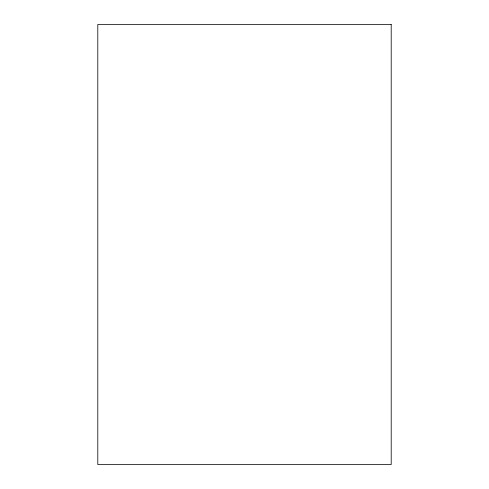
<?xml version="1.0" encoding="UTF-8"?>
<svg xmlns="http://www.w3.org/2000/svg" width="489" height="489" viewBox="0 0 489 489"><rect width="100%" height="100%" fill="white"/><g stroke="black" fill="none" stroke-linecap="round" stroke-linejoin="round"><path stroke-width="0.73" d="M391.2 24.45L97.8 24.45L97.8 464.55L391.2 464.55L391.2 24.45"/></g></svg>
